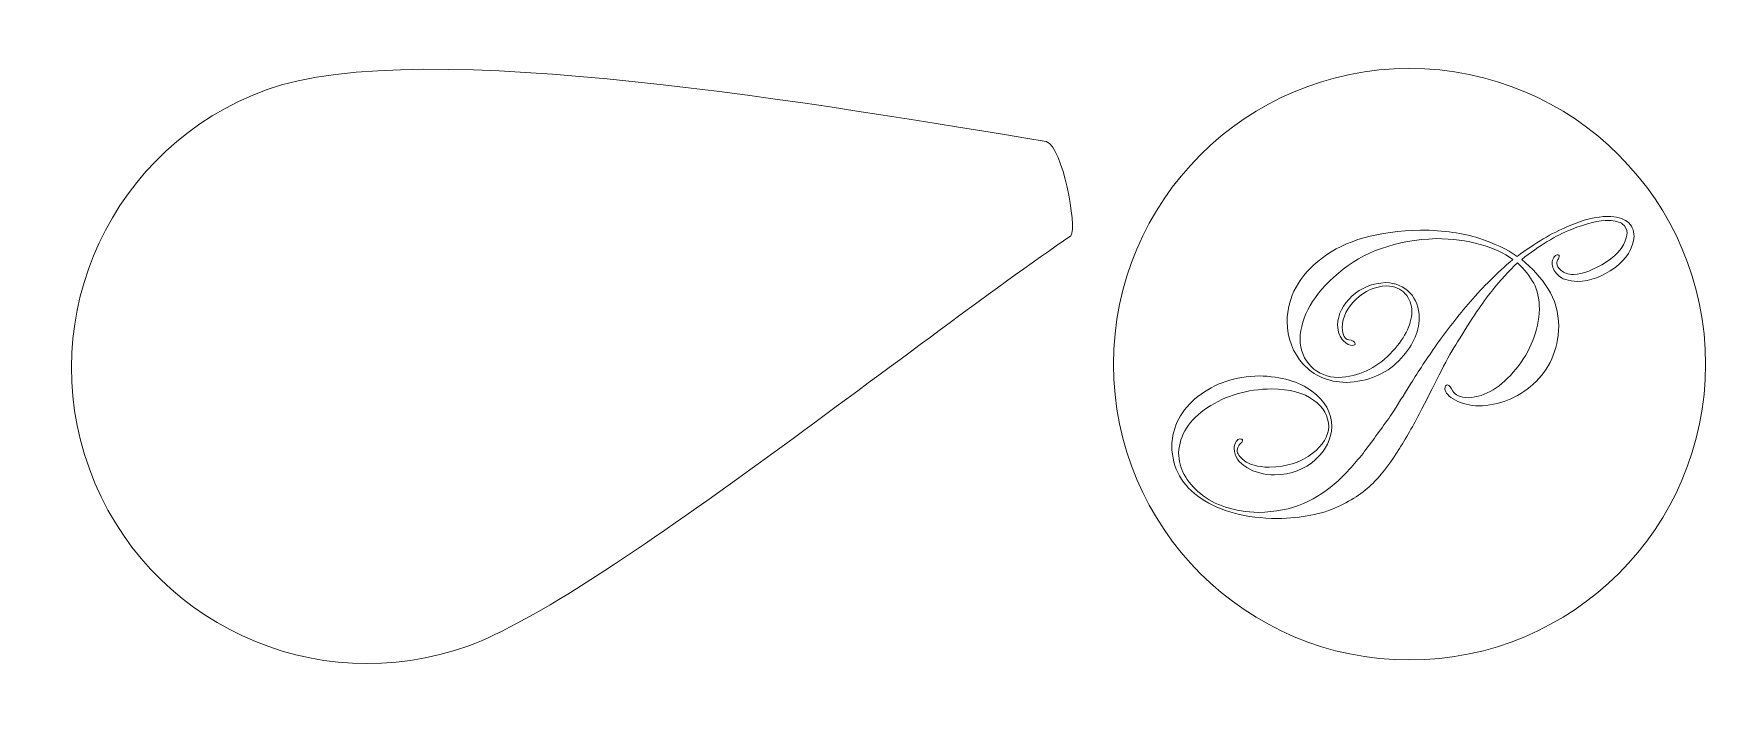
# Model space of a CAD drawing. Header units: centimetres. Extents: x -34.6 to 30.5, y -3.3 to 7.
# Drawn here: x 20.949 to 25.185, y 4.366 to 6.061 of the extents above; entities that cross this region are included whole.
import ezdxf

# ---------------------------------------------------------------- set-up
doc = ezdxf.new("R2010")
doc.units = ezdxf.units.CM
doc.header["$MEASUREMENT"] = 0
doc.layers.add('layer 1', color=7, linetype='Continuous')

msp = doc.modelspace()

# ---------------------------------------------------------------- linework, layer by layer
at = {"layer": 'layer 1', "color": 250, "lineweight": 9}
msp.add_ellipse((24.43511, 5.22164), major_axis=(0, 0.75), ratio=1, dxfattribs=at)
msp.add_open_spline([(21.5386, 5.91736), (21.14937, 5.77569), (20.94868, 5.34531), (21.09035, 4.95608), (21.09035, 4.95608), (21.23202, 4.56685), (21.66241, 4.36616), (22.05164, 4.50782), (22.05164, 4.50782), (22.37626, 4.62598), (23.18984, 5.28467), (23.57728, 5.54721), (23.57728, 5.54721), (23.59292, 5.57204), (23.55687, 5.7714), (23.51484, 5.78654), (23.51484, 5.78654), (22.97861, 5.87311), (21.93191, 6.06051), (21.5386, 5.91736)], degree=3, knots=[0, 0, 0, 0, 0.1666667, 0.1666667, 0.1666667, 0.1666667, 0.3333333, 0.3333333, 0.3333333, 0.3333333, 0.5, 0.5, 0.5, 0.5, 0.6666667, 0.6666667, 0.6666667, 0.6666667, 1, 1, 1, 1], dxfattribs=at)
at = {"layer": 'layer 1', "color": 242, "lineweight": 9}
msp.add_open_spline([(24.70865, 5.47873), (24.68731, 5.45842), (24.66545, 5.43451), (24.64326, 5.40686), (24.64326, 5.40686), (24.62106, 5.37937), (24.59238, 5.33652), (24.55704, 5.27813), (24.55704, 5.27813), (24.54457, 5.25986), (24.53092, 5.23579), (24.51589, 5.20591), (24.51589, 5.20591), (24.50087, 5.17603), (24.48448, 5.14359), (24.46638, 5.10842), (24.46638, 5.10842), (24.44846, 5.07325), (24.4295, 5.03962), (24.4097, 5.00769), (24.4097, 5.00769), (24.38972, 4.97576), (24.36907, 4.94811), (24.34738, 4.92472), (24.34738, 4.92472), (24.32365, 4.89979), (24.29206, 4.87811), (24.2528, 4.85984), (24.2528, 4.85984), (24.21336, 4.8414), (24.16248, 4.83166), (24.10016, 4.8303), (24.10016, 4.8303), (24.02009, 4.83133), (23.95589, 4.84823), (23.90741, 4.88084), (23.90741, 4.88084), (23.85892, 4.91362), (23.83399, 4.95801), (23.83263, 5.01418), (23.83263, 5.01418), (23.83451, 5.06454), (23.8567, 5.10637), (23.89904, 5.13984), (23.89904, 5.13984), (23.94139, 5.1733), (23.99312, 5.19054), (24.05424, 5.19191), (24.05424, 5.19191), (24.11058, 5.19088), (24.15514, 5.17808), (24.18792, 5.15349), (24.18792, 5.15349), (24.22087, 5.12891), (24.2376, 5.09886), (24.23829, 5.06335), (24.23829, 5.06335), (24.23726, 5.03228), (24.22343, 5.00427), (24.1968, 4.97969), (24.1968, 4.97969), (24.16999, 4.9551), (24.13551, 4.9423), (24.09317, 4.94093), (24.09317, 4.94093), (24.06653, 4.94128), (24.04297, 4.94742), (24.02265, 4.95972), (24.02265, 4.95972), (24.00234, 4.97183), (23.99158, 4.98788), (23.99073, 5.00752), (23.99073, 5.00752), (23.99089, 5.01537), (23.99277, 5.02135), (23.99585, 5.02562), (23.99585, 5.02562), (23.99909, 5.03005), (24.00199, 5.03228), (24.00473, 5.03228), (24.00473, 5.03228), (24.0066, 5.03228), (24.00848, 5.03193), (24.00985, 5.03125), (24.00985, 5.03125), (24.01139, 5.03057), (24.01224, 5.0292), (24.01224, 5.02715), (24.01224, 5.02715), (24.01156, 5.02476), (24.00916, 5.02203), (24.00541, 5.01861), (24.00541, 5.01861), (24.00148, 5.01537), (23.99926, 5.00991), (23.99858, 5.00257), (23.99858, 5.00257), (23.99824, 4.99591), (24.00421, 4.98737), (24.01634, 4.9773), (24.01634, 4.9773), (24.02863, 4.96706), (24.04963, 4.96142), (24.07968, 4.9604), (24.07968, 4.9604), (24.12543, 4.96176), (24.1618, 4.9732), (24.18877, 4.99489), (24.18877, 4.99489), (24.21575, 5.01657), (24.22958, 5.03944), (24.23026, 5.06352), (24.23026, 5.06352), (24.22992, 5.08998), (24.21711, 5.11235), (24.19202, 5.13079), (24.19202, 5.13079), (24.16675, 5.14906), (24.13141, 5.15844), (24.08565, 5.15913), (24.08565, 5.15913), (24.02368, 5.1581), (23.96956, 5.14223), (23.92312, 5.11166), (23.92312, 5.11166), (23.87685, 5.08093), (23.85243, 5.04252), (23.85004, 4.99659), (23.85004, 4.99659), (23.85073, 4.95784), (23.86916, 4.92352), (23.90536, 4.89347), (23.90536, 4.89347), (23.94155, 4.86342), (23.99056, 4.84771), (24.05219, 4.84601), (24.05219, 4.84601), (24.09589, 4.84669), (24.13397, 4.8542), (24.16675, 4.86854), (24.16675, 4.86854), (24.19936, 4.88289), (24.22855, 4.90218), (24.25433, 4.92625), (24.25433, 4.92625), (24.27994, 4.9505), (24.30367, 4.9773), (24.32553, 5.0065), (24.32553, 5.0065), (24.34738, 5.03586), (24.36907, 5.06557), (24.3904, 5.09562), (24.3904, 5.09562), (24.40372, 5.11695), (24.41977, 5.14274), (24.43872, 5.17313), (24.43872, 5.17313), (24.45751, 5.20335), (24.47936, 5.2363), (24.50445, 5.27215), (24.50445, 5.27215), (24.52938, 5.30783), (24.55789, 5.34403), (24.58948, 5.38091), (24.58948, 5.38091), (24.62123, 5.41762), (24.65692, 5.45313), (24.69653, 5.48727), (24.69653, 5.48727), (24.67519, 5.50332), (24.6477, 5.51596), (24.61406, 5.52551), (24.61406, 5.52551), (24.58026, 5.53491), (24.54338, 5.53986), (24.50292, 5.5402), (24.50292, 5.5402), (24.40048, 5.53627), (24.31784, 5.50708), (24.25485, 5.45278), (24.25485, 5.45278), (24.19168, 5.39866), (24.15941, 5.34283), (24.1577, 5.28564), (24.1577, 5.28564), (24.15838, 5.25695), (24.16777, 5.23374), (24.18604, 5.21581), (24.18604, 5.21581), (24.20414, 5.19771), (24.22702, 5.18849), (24.25468, 5.18781), (24.25468, 5.18781), (24.30641, 5.19088), (24.35011, 5.21069), (24.3858, 5.24757), (24.3858, 5.24757), (24.42148, 5.28444), (24.43992, 5.32013), (24.44128, 5.35461), (24.44128, 5.35461), (24.44094, 5.37254), (24.43531, 5.38774), (24.42404, 5.40037), (24.42404, 5.40037), (24.41294, 5.413), (24.39706, 5.41966), (24.37675, 5.42034), (24.37675, 5.42034), (24.34772, 5.41898), (24.32211, 5.40771), (24.29975, 5.38637), (24.29975, 5.38637), (24.27738, 5.36503), (24.2656, 5.34113), (24.26424, 5.31483), (24.26424, 5.31483), (24.2656, 5.29486), (24.27124, 5.28444), (24.28097, 5.28359), (24.28097, 5.28359), (24.29087, 5.28274), (24.29651, 5.27949), (24.2977, 5.27386), (24.2977, 5.27386), (24.2977, 5.27249), (24.29702, 5.2713), (24.29548, 5.27062), (24.29548, 5.27062), (24.29395, 5.26976), (24.29241, 5.26925), (24.2907, 5.26925), (24.2907, 5.26925), (24.28404, 5.26891), (24.27636, 5.273), (24.26748, 5.28137), (24.26748, 5.28137), (24.2586, 5.28956), (24.25382, 5.30323), (24.2528, 5.32183), (24.2528, 5.32183), (24.25382, 5.34847), (24.26594, 5.37254), (24.28933, 5.39405), (24.28933, 5.39405), (24.31255, 5.41539), (24.34106, 5.427), (24.37487, 5.42854), (24.37487, 5.42854), (24.40014, 5.42786), (24.42063, 5.41932), (24.43599, 5.40276), (24.43599, 5.40276), (24.45153, 5.3862), (24.45955, 5.3652), (24.4599, 5.33959), (24.4599, 5.33959), (24.45887, 5.30117), (24.44163, 5.26481), (24.40799, 5.23049), (24.40799, 5.23049), (24.37453, 5.19617), (24.32997, 5.17774), (24.27431, 5.17552), (24.27431, 5.17552), (24.22855, 5.17671), (24.19236, 5.19225), (24.16589, 5.22179), (24.16589, 5.22179), (24.13926, 5.25115), (24.12561, 5.28735), (24.12492, 5.33003), (24.12492, 5.33003), (24.12561, 5.39235), (24.15514, 5.44596), (24.21353, 5.49086), (24.21353, 5.49086), (24.27175, 5.53576), (24.35507, 5.55932), (24.46314, 5.56171), (24.46314, 5.56171), (24.52238, 5.56103), (24.57172, 5.5542), (24.61082, 5.54122), (24.61082, 5.54122), (24.65009, 5.52825), (24.68236, 5.51288), (24.70763, 5.49513), (24.70763, 5.49513), (24.75338, 5.52893), (24.79606, 5.5542), (24.83567, 5.5711), (24.83567, 5.5711), (24.87545, 5.588), (24.90926, 5.59654), (24.93726, 5.59654), (24.93726, 5.59654), (24.95894, 5.59654), (24.9755, 5.5921), (24.98677, 5.58322), (24.98677, 5.58322), (24.99804, 5.57452), (25.00384, 5.56205), (25.00384, 5.546), (25.00384, 5.546), (25.00145, 5.51476), (24.98506, 5.48812), (24.95484, 5.4661), (24.95484, 5.4661), (24.92445, 5.44408), (24.89304, 5.43264), (24.86077, 5.43162), (24.86077, 5.43162), (24.83738, 5.4323), (24.82065, 5.43776), (24.81075, 5.44817), (24.81075, 5.44817), (24.80067, 5.45842), (24.79589, 5.46866), (24.79623, 5.47857), (24.79623, 5.47857), (24.79657, 5.48335), (24.79811, 5.48778), (24.80067, 5.49205), (24.80067, 5.49205), (24.80341, 5.49649), (24.80614, 5.49888), (24.80921, 5.49923), (24.80921, 5.49923), (24.81092, 5.49923), (24.81228, 5.49888), (24.81313, 5.49837), (24.81313, 5.49837), (24.81399, 5.49786), (24.81433, 5.49649), (24.81433, 5.4941), (24.81433, 5.4941), (24.81365, 5.49188), (24.81263, 5.48949), (24.81109, 5.4871), (24.81109, 5.4871), (24.80955, 5.48488), (24.80853, 5.48129), (24.80818, 5.47669), (24.80818, 5.47669), (24.80818, 5.47157), (24.81177, 5.46593), (24.81894, 5.45961), (24.81894, 5.45961), (24.82628, 5.4533), (24.8367, 5.44971), (24.85036, 5.4492), (24.85036, 5.4492), (24.87426, 5.45005), (24.90226, 5.46081), (24.93401, 5.48129), (24.93401, 5.48129), (24.96594, 5.50195), (24.98335, 5.52637), (24.98643, 5.55471), (24.98643, 5.55471), (24.98643, 5.56359), (24.9825, 5.5711), (24.97482, 5.57691), (24.97482, 5.57691), (24.96713, 5.58271), (24.95569, 5.58578), (24.94033, 5.58613), (24.94033, 5.58613), (24.91609, 5.58647), (24.88416, 5.57895), (24.84506, 5.56342), (24.84506, 5.56342), (24.80579, 5.54788), (24.76379, 5.52244), (24.71924, 5.4871), (24.71924, 5.4871), (24.74587, 5.4661), (24.76806, 5.44152), (24.78565, 5.41352), (24.78565, 5.41352), (24.80341, 5.38552), (24.81263, 5.35359), (24.81331, 5.31774), (24.81331, 5.31774), (24.81092, 5.25627), (24.78941, 5.20745), (24.74843, 5.17125), (24.74843, 5.17125), (24.70763, 5.13522), (24.66153, 5.11679), (24.61065, 5.1161), (24.61065, 5.1161), (24.58794, 5.11679), (24.56814, 5.12157), (24.55123, 5.13062), (24.55123, 5.13062), (24.5345, 5.13966), (24.52563, 5.14906), (24.5246, 5.15913), (24.5246, 5.15913), (24.5246, 5.16237), (24.52511, 5.1651), (24.52631, 5.16681), (24.52631, 5.16681), (24.52751, 5.16869), (24.52921, 5.16954), (24.5316, 5.16954), (24.5316, 5.16954), (24.53519, 5.16835), (24.5398, 5.16271), (24.54509, 5.15315), (24.54509, 5.15315), (24.55038, 5.14342), (24.5637, 5.13796), (24.58504, 5.13659), (24.58504, 5.13659), (24.62772, 5.13932), (24.66767, 5.16356), (24.70489, 5.20966), (24.70489, 5.20966), (24.74211, 5.25559), (24.76175, 5.30613), (24.76414, 5.3611), (24.76414, 5.3611), (24.76414, 5.38757), (24.75936, 5.40942), (24.74979, 5.427), (24.74979, 5.427), (24.7404, 5.44442), (24.72658, 5.46166), (24.70865, 5.47873)], degree=3, knots=[0, 0, 0, 0, 0.0091743, 0.0091743, 0.0091743, 0.0091743, 0.0183486, 0.0183486, 0.0183486, 0.0183486, 0.0275229, 0.0275229, 0.0275229, 0.0275229, 0.0366972, 0.0366972, 0.0366972, 0.0366972, 0.0458716, 0.0458716, 0.0458716, 0.0458716, 0.0550459, 0.0550459, 0.0550459, 0.0550459, 0.0642202, 0.0642202, 0.0642202, 0.0642202, 0.0733945, 0.0733945, 0.0733945, 0.0733945, 0.0825688, 0.0825688, 0.0825688, 0.0825688, 0.0917431, 0.0917431, 0.0917431, 0.0917431, 0.1009174, 0.1009174, 0.1009174, 0.1009174, 0.1100917, 0.1100917, 0.1100917, 0.1100917, 0.1192661, 0.1192661, 0.1192661, 0.1192661, 0.1284404, 0.1284404, 0.1284404, 0.1284404, 0.1376147, 0.1376147, 0.1376147, 0.1376147, 0.146789, 0.146789, 0.146789, 0.146789, 0.1559633, 0.1559633, 0.1559633, 0.1559633, 0.1651376, 0.1651376, 0.1651376, 0.1651376, 0.1743119, 0.1743119, 0.1743119, 0.1743119, 0.1834862, 0.1834862, 0.1834862, 0.1834862, 0.1926606, 0.1926606, 0.1926606, 0.1926606, 0.2018349, 0.2018349, 0.2018349, 0.2018349, 0.2110092, 0.2110092, 0.2110092, 0.2110092, 0.2201835, 0.2201835, 0.2201835, 0.2201835, 0.2293578, 0.2293578, 0.2293578, 0.2293578, 0.2385321, 0.2385321, 0.2385321, 0.2385321, 0.2477064, 0.2477064, 0.2477064, 0.2477064, 0.2568807, 0.2568807, 0.2568807, 0.2568807, 0.266055, 0.266055, 0.266055, 0.266055, 0.2752294, 0.2752294, 0.2752294, 0.2752294, 0.2844037, 0.2844037, 0.2844037, 0.2844037, 0.293578, 0.293578, 0.293578, 0.293578, 0.3027523, 0.3027523, 0.3027523, 0.3027523, 0.3119266, 0.3119266, 0.3119266, 0.3119266, 0.3211009, 0.3211009, 0.3211009, 0.3211009, 0.3302752, 0.3302752, 0.3302752, 0.3302752, 0.3394495, 0.3394495, 0.3394495, 0.3394495, 0.3486239, 0.3486239, 0.3486239, 0.3486239, 0.3577982, 0.3577982, 0.3577982, 0.3577982, 0.3669725, 0.3669725, 0.3669725, 0.3669725, 0.3761468, 0.3761468, 0.3761468, 0.3761468, 0.3853211, 0.3853211, 0.3853211, 0.3853211, 0.3944954, 0.3944954, 0.3944954, 0.3944954, 0.4036697, 0.4036697, 0.4036697, 0.4036697, 0.412844, 0.412844, 0.412844, 0.412844, 0.4220183, 0.4220183, 0.4220183, 0.4220183, 0.4311927, 0.4311927, 0.4311927, 0.4311927, 0.440367, 0.440367, 0.440367, 0.440367, 0.4495413, 0.4495413, 0.4495413, 0.4495413, 0.4587156, 0.4587156, 0.4587156, 0.4587156, 0.4678899, 0.4678899, 0.4678899, 0.4678899, 0.4770642, 0.4770642, 0.4770642, 0.4770642, 0.4862385, 0.4862385, 0.4862385, 0.4862385, 0.4954128, 0.4954128, 0.4954128, 0.4954128, 0.5045872, 0.5045872, 0.5045872, 0.5045872, 0.5137615, 0.5137615, 0.5137615, 0.5137615, 0.5229358, 0.5229358, 0.5229358, 0.5229358, 0.5321101, 0.5321101, 0.5321101, 0.5321101, 0.5412844, 0.5412844, 0.5412844, 0.5412844, 0.5504587, 0.5504587, 0.5504587, 0.5504587, 0.559633, 0.559633, 0.559633, 0.559633, 0.5688073, 0.5688073, 0.5688073, 0.5688073, 0.5779817, 0.5779817, 0.5779817, 0.5779817, 0.587156, 0.587156, 0.587156, 0.587156, 0.5963303, 0.5963303, 0.5963303, 0.5963303, 0.6055046, 0.6055046, 0.6055046, 0.6055046, 0.6146789, 0.6146789, 0.6146789, 0.6146789, 0.6238532, 0.6238532, 0.6238532, 0.6238532, 0.6330275, 0.6330275, 0.6330275, 0.6330275, 0.6422018, 0.6422018, 0.6422018, 0.6422018, 0.6513761, 0.6513761, 0.6513761, 0.6513761, 0.6605505, 0.6605505, 0.6605505, 0.6605505, 0.6697248, 0.6697248, 0.6697248, 0.6697248, 0.6788991, 0.6788991, 0.6788991, 0.6788991, 0.6880734, 0.6880734, 0.6880734, 0.6880734, 0.6972477, 0.6972477, 0.6972477, 0.6972477, 0.706422, 0.706422, 0.706422, 0.706422, 0.7155963, 0.7155963, 0.7155963, 0.7155963, 0.7247706, 0.7247706, 0.7247706, 0.7247706, 0.733945, 0.733945, 0.733945, 0.733945, 0.7431193, 0.7431193, 0.7431193, 0.7431193, 0.7522936, 0.7522936, 0.7522936, 0.7522936, 0.7614679, 0.7614679, 0.7614679, 0.7614679, 0.7706422, 0.7706422, 0.7706422, 0.7706422, 0.7798165, 0.7798165, 0.7798165, 0.7798165, 0.7889908, 0.7889908, 0.7889908, 0.7889908, 0.7981651, 0.7981651, 0.7981651, 0.7981651, 0.8073394, 0.8073394, 0.8073394, 0.8073394, 0.8165138, 0.8165138, 0.8165138, 0.8165138, 0.8256881, 0.8256881, 0.8256881, 0.8256881, 0.8348624, 0.8348624, 0.8348624, 0.8348624, 0.8440367, 0.8440367, 0.8440367, 0.8440367, 0.853211, 0.853211, 0.853211, 0.853211, 0.8623853, 0.8623853, 0.8623853, 0.8623853, 0.8715596, 0.8715596, 0.8715596, 0.8715596, 0.8807339, 0.8807339, 0.8807339, 0.8807339, 0.8899083, 0.8899083, 0.8899083, 0.8899083, 0.8990826, 0.8990826, 0.8990826, 0.8990826, 0.9082569, 0.9082569, 0.9082569, 0.9082569, 0.9174312, 0.9174312, 0.9174312, 0.9174312, 0.9266055, 0.9266055, 0.9266055, 0.9266055, 0.9357798, 0.9357798, 0.9357798, 0.9357798, 0.9449541, 0.9449541, 0.9449541, 0.9449541, 0.9541284, 0.9541284, 0.9541284, 0.9541284, 0.9633028, 0.9633028, 0.9633028, 0.9633028, 0.9724771, 0.9724771, 0.9724771, 0.9724771, 0.9816514, 0.9816514, 0.9816514, 0.9816514, 1, 1, 1, 1], dxfattribs=at)

doc.saveas('drawing.dxf')
